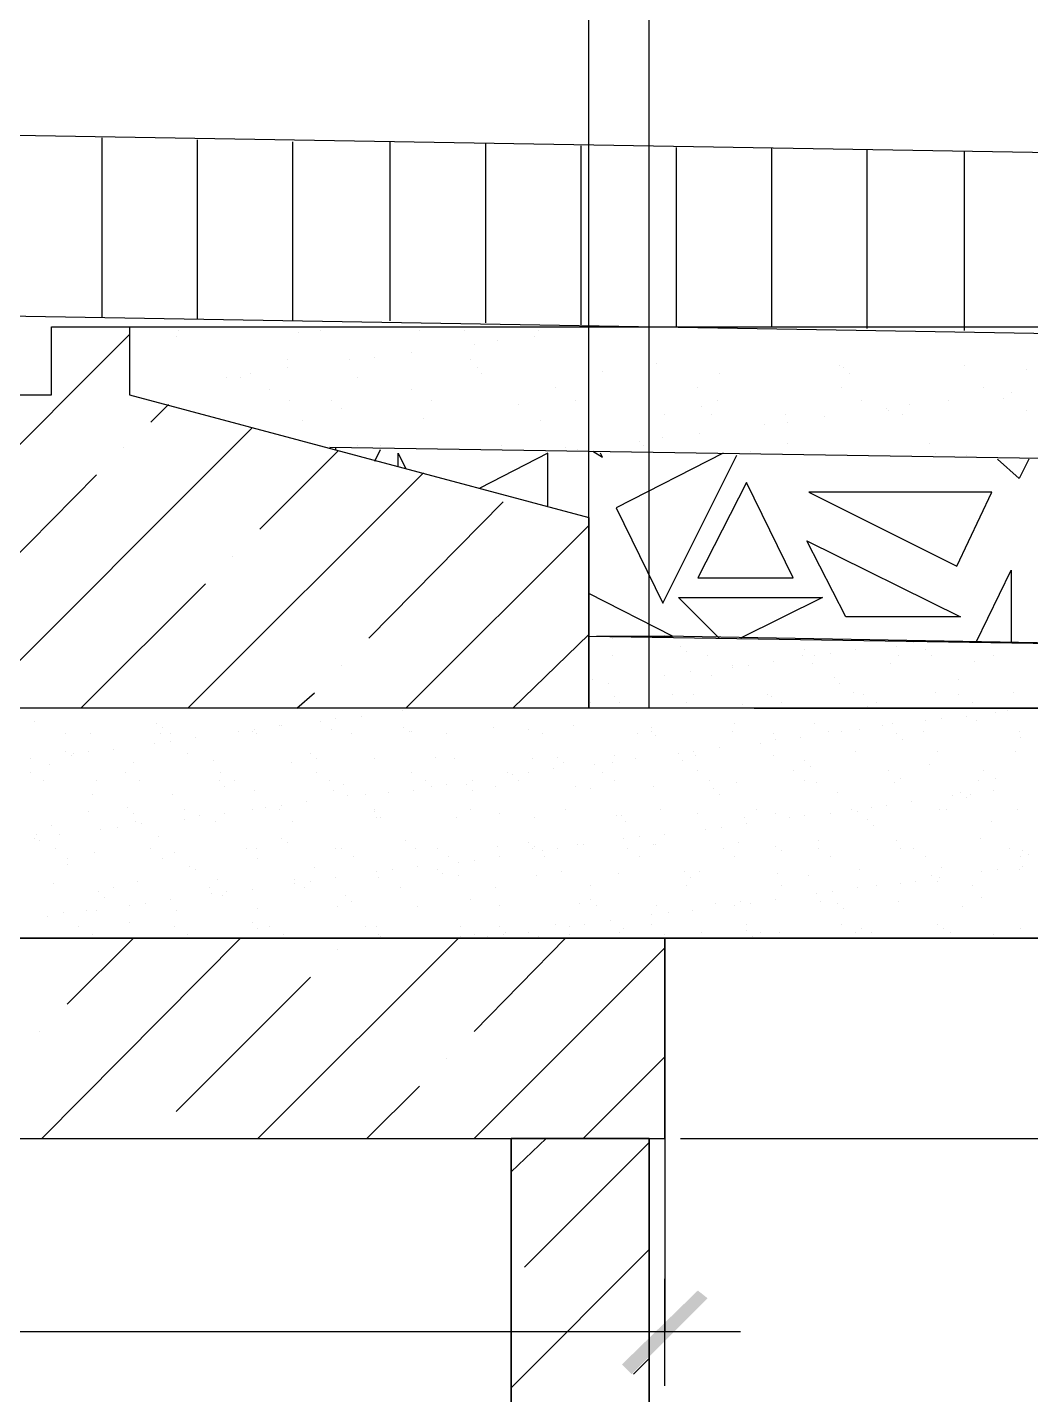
# Model space of a CAD drawing. Extents: x 8646 to 18206, y -17605 to -192.
# Drawn here: x 11660.63 to 11682.48, y -8210.49 to -8180.73 of the extents above; entities that cross this region are included whole.
import ezdxf

# ---------------------------------------------------------------- set-up
doc = ezdxf.new("R2010")
doc.units = 0
for name, color, linetype in [('PDF__0', 7, 'CONTINUOUS'), ('PDF__КОНСТРУКЦИЯ_КОЛОДЦА', 7, 'CONTINUOUS'), ('PDF__УСИЛЕНИЕ', 7, 'CONTINUOUS')]:
    doc.layers.add(name, color=color, linetype=linetype)

msp = doc.modelspace()

# ---------------------------------------------------------------- linework, layer by layer
at = {"layer": 'PDF__0', "linetype": 'CONTINUOUS'}
for points in [[(11667.351, -8189.914), (11667.351, -8189.872)], [(11668.198, -8190.168), (11668.325, -8189.914)], [(11672.945, -8189.956), (11673.157, -8190.083), (11673.114, -8189.999)], [(11668.707, -8190.295), (11668.707, -8189.999), (11668.876, -8190.338)], [(11671.97, -8191.143), (11671.97, -8189.999), (11670.487, -8190.761)], [(11675.784, -8189.999), (11673.453, -8191.185), (11674.47, -8193.262), (11676.081, -8190.041)], [(11682.437, -8190.126), (11682.226, -8190.55), (11681.759, -8190.126)], [(11681.293, -8194.109), (11682.056, -8192.541), (11682.056, -8194.109)], [(11673.029, -8193.982), (11674.682, -8193.982), (11672.86, -8193.05)], [(11675.699, -8194.025), (11674.809, -8193.135), (11677.945, -8193.135), (11676.165, -8194.025)], [(11660.189, -8195.55), (11660.231, -8200.551), (11686.675, -8200.551)], [(11674.513, -8210.298), (11674.513, -8207.967)], [(11672.86, -8209.111), (11676.165, -8209.111)]]:
    msp.add_lwpolyline(points, dxfattribs=at)
for points in [[(11676.293, -8190.634), (11675.233, -8192.711), (11677.31, -8192.711)], [(11677.649, -8190.846), (11680.869, -8192.457), (11681.632, -8190.846)], [(11678.454, -8193.558), (11677.606, -8191.906), (11680.954, -8193.558)]]:
    msp.add_lwpolyline(points, close=True, dxfattribs=at)
for points in [[(11673.58, -8209.832), (11673.792, -8210.044), (11675.233, -8208.222)], [(11673.792, -8210.044), (11675.233, -8208.222), (11675.445, -8208.391)]]:
    msp.add_solid(points, dxfattribs=at)
at = {"layer": 'PDF__КОНСТРУКЦИЯ_КОЛОДЦА', "linetype": 'CONTINUOUS'}
for points in [[(11686.421, -8183.515), (11658.197, -8183.049)], [(11686.421, -8187.456), (11658.875, -8186.99)], [(11686.463, -8190.168), (11667.223, -8189.872)], [(11672.86, -8193.982), (11686.675, -8194.194), (11674.513, -8193.982)]]:
    msp.add_lwpolyline(points, dxfattribs=at)
at = {"layer": 'PDF__УСИЛЕНИЕ', "linetype": 'CONTINUOUS'}
for points in [[(11674.174, -8195.55), (11674.174, -8162.198)], [(11676.462, -8195.55), (11694.727, -8195.55), (11672.86, -8195.55), (11672.86, -8168.852)], [(11662.265, -8187.032), (11662.265, -8183.133)], [(11664.342, -8187.075), (11664.342, -8183.176)], [(11666.418, -8187.117), (11666.418, -8183.218)], [(11668.537, -8187.117), (11668.537, -8183.218)], [(11670.614, -8187.159), (11670.614, -8183.26)], [(11672.69, -8187.202), (11672.69, -8183.303)], [(11674.767, -8187.244), (11674.767, -8183.345)], [(11676.843, -8187.244), (11676.843, -8183.345)], [(11678.92, -8187.286), (11678.92, -8183.388)], [(11681.039, -8187.329), (11681.039, -8183.43)], [(11662.858, -8187.244), (11694.727, -8187.244)], [(11656.163, -8194.109), (11662.858, -8187.414)], [(11663.876, -8187.456), (11663.876, -8187.456)], [(11663.918, -8187.329), (11663.918, -8187.329)], [(11666.545, -8187.371), (11666.545, -8187.371)], [(11667.012, -8187.329), (11667.012, -8187.329)], [(11669.173, -8187.329), (11669.173, -8187.329)], [(11670.148, -8187.329), (11670.148, -8187.329)], [(11670.868, -8187.541), (11670.868, -8187.541)], [(11671.673, -8187.456), (11671.673, -8187.456)], [(11671.758, -8187.329), (11671.758, -8187.329)], [(11669.003, -8187.795), (11669.003, -8187.795)], [(11670.36, -8187.625), (11670.36, -8187.625)], [(11666.291, -8187.965), (11666.291, -8187.965)], [(11666.291, -8188.134), (11666.291, -8188.134)], [(11667.647, -8187.965), (11667.647, -8187.965)], [(11668.198, -8187.922), (11668.198, -8187.922)], [(11670.275, -8187.965), (11670.275, -8187.965)], [(11670.444, -8188.134), (11670.444, -8188.134)], [(11674.343, -8188.049), (11674.343, -8188.049)], [(11678.327, -8188.092), (11678.327, -8188.092)], [(11678.411, -8188.134), (11678.411, -8188.134)], [(11681.039, -8188.092), (11681.039, -8188.092)], [(11682.395, -8188.176), (11682.395, -8188.176)], [(11664.977, -8188.346), (11664.977, -8188.346)], [(11665.274, -8188.346), (11665.274, -8188.346)], [(11665.486, -8188.261), (11665.486, -8188.261)], [(11667.817, -8188.346), (11667.817, -8188.346)], [(11670.529, -8188.261), (11670.529, -8188.261)], [(11673.157, -8188.219), (11673.157, -8188.219)], [(11675.699, -8188.261), (11675.699, -8188.261)], [(11678.539, -8188.261), (11678.539, -8188.261)], [(11665.91, -8188.6), (11665.91, -8188.6)], [(11669.003, -8188.6), (11669.003, -8188.6)], [(11672.139, -8188.558), (11672.139, -8188.558)], [(11675.233, -8188.558), (11675.233, -8188.558)], [(11678.369, -8188.558), (11678.369, -8188.558)], [(11681.463, -8188.558), (11681.463, -8188.558)], [(11682.056, -8188.685), (11682.056, -8188.685)], [(11663.325, -8189.321), (11663.706, -8188.939)], [(11666.334, -8188.854), (11666.334, -8188.854)], [(11667.266, -8188.854), (11667.266, -8188.854)], [(11667.478, -8189.024), (11667.478, -8189.024)], [(11669.427, -8188.854), (11669.427, -8188.854)], [(11671.334, -8188.939), (11671.334, -8188.939)], [(11672.563, -8188.854), (11672.563, -8188.854)], [(11675.318, -8188.982), (11675.318, -8188.982)], [(11675.657, -8188.854), (11675.657, -8188.854)], [(11678.793, -8188.854), (11678.793, -8188.854)], [(11679.344, -8189.024), (11679.344, -8189.024)], [(11679.386, -8189.066), (11679.386, -8189.066)], [(11679.852, -8188.939), (11679.852, -8188.939)], [(11680.7, -8188.854), (11680.7, -8188.854)], [(11681.887, -8188.812), (11681.887, -8188.812)], [(11682.395, -8189.066), (11682.395, -8189.066)], [(11666.63, -8189.278), (11666.63, -8189.278)], [(11669.258, -8189.236), (11669.258, -8189.236)], [(11671.8, -8189.278), (11671.8, -8189.278)], [(11674.513, -8189.151), (11674.513, -8189.151)], [(11675.53, -8189.151), (11675.53, -8189.151)], [(11676.674, -8189.363), (11676.674, -8189.363)], [(11677.14, -8189.151), (11677.14, -8189.151)], [(11677.182, -8189.321), (11677.182, -8189.321)], [(11677.988, -8189.193), (11677.988, -8189.193)], [(11679.683, -8189.151), (11679.683, -8189.151)], [(11659.426, -8195.55), (11665.528, -8189.448)], [(11674.47, -8189.66), (11674.47, -8189.66)], [(11675.275, -8189.575), (11675.275, -8189.575)], [(11662.731, -8189.872), (11662.731, -8189.872)], [(11665.698, -8191.651), (11667.393, -8189.956)], [(11667.817, -8189.829), (11667.817, -8189.829)], [(11668.325, -8189.829), (11668.325, -8189.829)], [(11670.953, -8189.829), (11670.953, -8189.829)], [(11672.351, -8189.872), (11672.351, -8189.872)], [(11672.606, -8189.914), (11672.606, -8189.914)], [(11673.962, -8189.744), (11673.962, -8189.744)], [(11674.046, -8189.829), (11674.046, -8189.829)], [(11676.377, -8189.956), (11676.377, -8189.956)], [(11677.182, -8189.787), (11677.182, -8189.787)], [(11680.276, -8189.787), (11680.276, -8189.787)], [(11680.403, -8189.999), (11680.403, -8189.999)], [(11681.081, -8190.041), (11681.081, -8190.041)], [(11659.214, -8193.431), (11662.138, -8190.465)], [(11664.13, -8195.55), (11669.258, -8190.422)], [(11668.071, -8194.025), (11670.995, -8191.058)], [(11668.876, -8195.55), (11672.86, -8191.567)], [(11665.105, -8192.245), (11665.105, -8192.245)], [(11661.799, -8195.55), (11664.511, -8192.838)], [(11671.207, -8195.55), (11672.86, -8193.94)], [(11673.368, -8194.025), (11673.368, -8194.025)], [(11673.368, -8194.025), (11673.368, -8194.025)], [(11679.937, -8194.109), (11679.937, -8194.109)], [(11679.937, -8194.109), (11679.937, -8194.109)], [(11673.368, -8194.406), (11673.368, -8194.406)], [(11673.368, -8194.406), (11673.368, -8194.406)], [(11674.852, -8194.194), (11674.852, -8194.194)], [(11674.852, -8194.194), (11674.852, -8194.194)], [(11674.979, -8194.321), (11674.979, -8194.321)], [(11674.979, -8194.321), (11674.979, -8194.321)], [(11675.445, -8194.406), (11675.445, -8194.406)], [(11675.445, -8194.406), (11675.445, -8194.406)], [(11677.522, -8194.406), (11677.522, -8194.406)], [(11677.522, -8194.406), (11677.522, -8194.406)], [(11677.564, -8194.279), (11677.564, -8194.279)], [(11677.564, -8194.279), (11677.564, -8194.279)], [(11677.776, -8194.406), (11677.776, -8194.406)], [(11677.776, -8194.406), (11677.776, -8194.406)], [(11678.115, -8194.364), (11678.115, -8194.364)], [(11678.115, -8194.364), (11678.115, -8194.364)], [(11678.666, -8194.279), (11678.666, -8194.279)], [(11678.666, -8194.279), (11678.666, -8194.279)], [(11679.556, -8194.194), (11679.556, -8194.194)], [(11679.556, -8194.194), (11679.556, -8194.194)], [(11679.598, -8194.406), (11679.598, -8194.406)], [(11679.598, -8194.406), (11679.598, -8194.406)], [(11680.191, -8194.279), (11680.191, -8194.279)], [(11680.191, -8194.279), (11680.191, -8194.279)], [(11680.319, -8194.406), (11680.319, -8194.406)], [(11680.319, -8194.406), (11680.319, -8194.406)], [(11681.675, -8194.406), (11681.675, -8194.406)], [(11681.675, -8194.406), (11681.675, -8194.406)], [(11667.478, -8194.618), (11667.478, -8194.618)], [(11674.174, -8194.66), (11674.174, -8194.66)], [(11674.174, -8194.66), (11674.174, -8194.66)], [(11675.996, -8194.618), (11675.996, -8194.618)], [(11675.996, -8194.618), (11675.996, -8194.618)], [(11675.996, -8194.66), (11675.996, -8194.66)], [(11675.996, -8194.66), (11675.996, -8194.66)], [(11676.335, -8194.618), (11676.335, -8194.618)], [(11676.335, -8194.618), (11676.335, -8194.618)], [(11676.886, -8194.533), (11676.886, -8194.533)], [(11676.886, -8194.533), (11676.886, -8194.533)], [(11677.733, -8194.576), (11677.733, -8194.576)], [(11677.733, -8194.576), (11677.733, -8194.576)], [(11679.429, -8194.576), (11679.429, -8194.576)], [(11679.429, -8194.576), (11679.429, -8194.576)], [(11681.251, -8194.533), (11681.251, -8194.533)], [(11681.251, -8194.533), (11681.251, -8194.533)], [(11672.945, -8194.915), (11672.945, -8194.915)], [(11672.945, -8194.915), (11672.945, -8194.915)], [(11673.284, -8194.999), (11673.284, -8194.999)], [(11673.284, -8194.999), (11673.284, -8194.999)], [(11674.174, -8194.872), (11674.174, -8194.872)], [(11674.174, -8194.872), (11674.174, -8194.872)], [(11674.513, -8194.83), (11674.513, -8194.83)], [(11674.513, -8194.83), (11674.513, -8194.83)], [(11675.064, -8194.745), (11675.064, -8194.745)], [(11675.064, -8194.745), (11675.064, -8194.745)], [(11675.53, -8194.83), (11675.53, -8194.83)], [(11675.53, -8194.83), (11675.53, -8194.83)], [(11678.2, -8194.872), (11678.2, -8194.872)], [(11678.2, -8194.872), (11678.2, -8194.872)], [(11678.327, -8194.999), (11678.327, -8194.999)], [(11678.327, -8194.999), (11678.327, -8194.999)], [(11680.912, -8194.915), (11680.912, -8194.915)], [(11680.912, -8194.915), (11680.912, -8194.915)], [(11666.503, -8195.55), (11666.884, -8195.211)], [(11673.411, -8195.296), (11673.411, -8195.296)], [(11673.411, -8195.296), (11673.411, -8195.296)], [(11674.682, -8195.254), (11674.682, -8195.254)], [(11674.682, -8195.254), (11674.682, -8195.254)], [(11675.148, -8195.254), (11675.148, -8195.254)], [(11675.148, -8195.254), (11675.148, -8195.254)], [(11676.759, -8195.254), (11676.759, -8195.254)], [(11676.759, -8195.254), (11676.759, -8195.254)], [(11676.843, -8195.296), (11676.843, -8195.296)], [(11676.843, -8195.296), (11676.843, -8195.296)], [(11678.623, -8195.211), (11678.623, -8195.211)], [(11678.623, -8195.211), (11678.623, -8195.211)], [(11678.835, -8195.254), (11678.835, -8195.254)], [(11678.835, -8195.254), (11678.835, -8195.254)], [(11680.403, -8195.211), (11680.403, -8195.211)], [(11680.403, -8195.211), (11680.403, -8195.211)], [(11680.912, -8195.254), (11680.912, -8195.254)], [(11680.912, -8195.254), (11680.912, -8195.254)], [(11682.098, -8195.211), (11682.098, -8195.211)], [(11682.098, -8195.211), (11682.098, -8195.211)], [(11668.792, -8195.593), (11668.792, -8195.593)], [(11668.792, -8195.593), (11668.792, -8195.593)], [(11672.902, -8195.423), (11672.902, -8195.423)], [(11672.902, -8195.423), (11672.902, -8195.423)], [(11673.538, -8195.423), (11673.538, -8195.423)], [(11673.538, -8195.423), (11673.538, -8195.423)], [(11674.979, -8195.423), (11674.979, -8195.423)], [(11674.979, -8195.423), (11674.979, -8195.423)], [(11676.208, -8195.466), (11676.208, -8195.466)], [(11676.208, -8195.466), (11676.208, -8195.466)], [(11676.335, -8195.55), (11676.335, -8195.55)], [(11676.335, -8195.55), (11676.335, -8195.55)], [(11676.462, -8200.551), (11694.727, -8200.551), (11694.727, -8195.55)], [(11677.055, -8195.423), (11677.055, -8195.423)], [(11677.055, -8195.423), (11677.055, -8195.423)], [(11678.92, -8195.508), (11678.92, -8195.508)], [(11678.92, -8195.508), (11678.92, -8195.508)], [(11679.132, -8195.423), (11679.132, -8195.423)], [(11679.132, -8195.423), (11679.132, -8195.423)], [(11681.208, -8195.423), (11681.208, -8195.423)], [(11681.208, -8195.423), (11681.208, -8195.423)], [(11681.59, -8195.55), (11681.59, -8195.55)], [(11681.59, -8195.55), (11681.59, -8195.55)], [(11681.971, -8195.593), (11681.971, -8195.593)], [(11681.971, -8195.593), (11681.971, -8195.593)], [(11682.31, -8195.55), (11682.31, -8195.55)], [(11682.31, -8195.55), (11682.31, -8195.55)], [(11660.782, -8195.847), (11660.782, -8195.847)], [(11660.782, -8195.847), (11660.782, -8195.847)], [(11663.452, -8195.889), (11663.452, -8195.889)], [(11663.452, -8195.889), (11663.452, -8195.889)], [(11667.012, -8195.847), (11667.012, -8195.847)], [(11667.012, -8195.847), (11667.012, -8195.847)], [(11667.351, -8195.762), (11667.351, -8195.762)], [(11667.351, -8195.762), (11667.351, -8195.762)], [(11667.902, -8195.72), (11667.902, -8195.72)], [(11667.902, -8195.72), (11667.902, -8195.72)], [(11676.038, -8195.889), (11676.038, -8195.889)], [(11676.038, -8195.889), (11676.038, -8195.889)], [(11677.776, -8195.889), (11677.776, -8195.889)], [(11677.776, -8195.889), (11677.776, -8195.889)], [(11679.471, -8195.889), (11679.471, -8195.889)], [(11679.471, -8195.889), (11679.471, -8195.889)], [(11680.191, -8195.805), (11680.191, -8195.805)], [(11680.191, -8195.805), (11680.191, -8195.805)], [(11680.53, -8195.762), (11680.53, -8195.762)], [(11680.53, -8195.762), (11680.53, -8195.762)], [(11681.081, -8195.72), (11681.081, -8195.72)], [(11681.081, -8195.72), (11681.081, -8195.72)], [(11681.293, -8195.805), (11681.293, -8195.805)], [(11681.293, -8195.805), (11681.293, -8195.805)], [(11681.717, -8195.635), (11681.717, -8195.635)], [(11681.717, -8195.635), (11681.717, -8195.635)], [(11661.46, -8196.101), (11661.46, -8196.101)], [(11661.46, -8196.101), (11661.46, -8196.101)], [(11662.011, -8196.101), (11662.011, -8196.101)], [(11662.011, -8196.101), (11662.011, -8196.101)], [(11663.537, -8196.101), (11663.537, -8196.101)], [(11663.537, -8196.101), (11663.537, -8196.101)], [(11663.579, -8195.974), (11663.579, -8195.974)], [(11663.579, -8195.974), (11663.579, -8195.974)], [(11663.748, -8196.101), (11663.748, -8196.101)], [(11663.748, -8196.101), (11663.748, -8196.101)], [(11664.299, -8196.186), (11664.299, -8196.186)], [(11664.299, -8196.186), (11664.299, -8196.186)], [(11665.232, -8196.059), (11665.232, -8196.059)], [(11665.232, -8196.059), (11665.232, -8196.059)], [(11665.528, -8196.059), (11665.528, -8196.059)], [(11665.528, -8196.059), (11665.528, -8196.059)], [(11665.571, -8196.016), (11665.571, -8196.016)], [(11665.571, -8196.016), (11665.571, -8196.016)], [(11665.613, -8196.101), (11665.613, -8196.101)], [(11665.613, -8196.101), (11665.613, -8196.101)], [(11666.122, -8195.932), (11666.122, -8195.932)], [(11666.122, -8195.932), (11666.122, -8195.932)], [(11666.164, -8195.932), (11666.164, -8195.932)], [(11666.164, -8195.932), (11666.164, -8195.932)], [(11667.266, -8196.016), (11667.266, -8196.016)], [(11667.266, -8196.016), (11667.266, -8196.016)], [(11667.69, -8196.101), (11667.69, -8196.101)], [(11667.69, -8196.101), (11667.69, -8196.101)], [(11668.834, -8195.974), (11668.834, -8195.974)], [(11668.834, -8195.974), (11668.834, -8195.974)], [(11668.961, -8196.059), (11668.961, -8196.059)], [(11668.961, -8196.059), (11668.961, -8196.059)], [(11669.003, -8196.059), (11669.003, -8196.059)], [(11669.003, -8196.059), (11669.003, -8196.059)], [(11669.766, -8196.101), (11669.766, -8196.101)], [(11669.766, -8196.101), (11669.766, -8196.101)], [(11670.783, -8195.974), (11670.783, -8195.974)], [(11670.783, -8195.974), (11670.783, -8195.974)], [(11671.546, -8196.016), (11671.546, -8196.016)], [(11671.546, -8196.016), (11671.546, -8196.016)], [(11671.843, -8196.101), (11671.843, -8196.101)], [(11671.843, -8196.101), (11671.843, -8196.101)], [(11672.521, -8195.932), (11672.521, -8195.932)], [(11672.521, -8195.932), (11672.521, -8195.932)], [(11673.919, -8196.101), (11673.919, -8196.101)], [(11673.919, -8196.101), (11673.919, -8196.101)], [(11674.216, -8195.974), (11674.216, -8195.974)], [(11674.216, -8195.974), (11674.216, -8195.974)], [(11674.216, -8196.059), (11674.216, -8196.059)], [(11674.216, -8196.059), (11674.216, -8196.059)], [(11674.301, -8196.144), (11674.301, -8196.144)], [(11674.301, -8196.144), (11674.301, -8196.144)], [(11675.996, -8196.059), (11675.996, -8196.059)], [(11675.996, -8196.059), (11675.996, -8196.059)], [(11676.886, -8196.101), (11676.886, -8196.101)], [(11676.886, -8196.101), (11676.886, -8196.101)], [(11677.479, -8196.186), (11677.479, -8196.186)], [(11677.479, -8196.186), (11677.479, -8196.186)], [(11678.072, -8196.059), (11678.072, -8196.059)], [(11678.072, -8196.059), (11678.072, -8196.059)], [(11678.369, -8196.059), (11678.369, -8196.059)], [(11678.369, -8196.059), (11678.369, -8196.059)], [(11678.75, -8196.016), (11678.75, -8196.016)], [(11678.75, -8196.016), (11678.75, -8196.016)], [(11679.259, -8195.932), (11679.259, -8195.932)], [(11679.259, -8195.932), (11679.259, -8195.932)], [(11679.556, -8196.101), (11679.556, -8196.101)], [(11679.556, -8196.101), (11679.556, -8196.101)], [(11680.149, -8196.059), (11680.149, -8196.059)], [(11680.149, -8196.059), (11680.149, -8196.059)], [(11682.226, -8196.059), (11682.226, -8196.059)], [(11682.226, -8196.059), (11682.226, -8196.059)], [(11682.268, -8196.186), (11682.268, -8196.186)], [(11682.268, -8196.186), (11682.268, -8196.186)], [(11661.46, -8196.483), (11661.46, -8196.483)], [(11661.46, -8196.483), (11661.46, -8196.483)], [(11661.63, -8196.525), (11661.63, -8196.525)], [(11661.63, -8196.525), (11661.63, -8196.525)], [(11661.969, -8196.483), (11661.969, -8196.483)], [(11661.969, -8196.483), (11661.969, -8196.483)], [(11662.519, -8196.44), (11662.519, -8196.44)], [(11662.519, -8196.44), (11662.519, -8196.44)], [(11663.409, -8196.313), (11663.409, -8196.313)], [(11663.409, -8196.313), (11663.409, -8196.313)], [(11663.748, -8196.271), (11663.748, -8196.271)], [(11663.748, -8196.271), (11663.748, -8196.271)], [(11664.13, -8196.525), (11664.13, -8196.525)], [(11664.13, -8196.525), (11664.13, -8196.525)], [(11666.8, -8196.525), (11666.8, -8196.525)], [(11666.8, -8196.525), (11666.8, -8196.525)], [(11674.809, -8196.525), (11674.809, -8196.525)], [(11674.809, -8196.525), (11674.809, -8196.525)], [(11675.148, -8196.483), (11675.148, -8196.483)], [(11675.148, -8196.483), (11675.148, -8196.483)], [(11675.699, -8196.398), (11675.699, -8196.398)], [(11675.699, -8196.398), (11675.699, -8196.398)], [(11676.589, -8196.313), (11676.589, -8196.313)], [(11676.589, -8196.313), (11676.589, -8196.313)], [(11676.928, -8196.228), (11676.928, -8196.228)], [(11676.928, -8196.228), (11676.928, -8196.228)], [(11678.666, -8196.483), (11678.666, -8196.483)], [(11678.666, -8196.483), (11678.666, -8196.483)], [(11679.683, -8196.228), (11679.683, -8196.228)], [(11679.683, -8196.228), (11679.683, -8196.228)], [(11680.446, -8196.483), (11680.446, -8196.483)], [(11680.446, -8196.483), (11680.446, -8196.483)], [(11682.141, -8196.483), (11682.141, -8196.483)], [(11682.141, -8196.483), (11682.141, -8196.483)], [(11660.697, -8196.652), (11660.697, -8196.652)], [(11660.697, -8196.652), (11660.697, -8196.652)], [(11661.121, -8196.779), (11661.121, -8196.779)], [(11661.121, -8196.779), (11661.121, -8196.779)], [(11661.587, -8196.567), (11661.587, -8196.567)], [(11661.587, -8196.567), (11661.587, -8196.567)], [(11662.943, -8196.737), (11662.943, -8196.737)], [(11662.943, -8196.737), (11662.943, -8196.737)], [(11664.681, -8196.695), (11664.681, -8196.695)], [(11664.681, -8196.695), (11664.681, -8196.695)], [(11666.376, -8196.737), (11666.376, -8196.737)], [(11666.376, -8196.737), (11666.376, -8196.737)], [(11666.927, -8196.652), (11666.927, -8196.652)], [(11666.927, -8196.652), (11666.927, -8196.652)], [(11668.198, -8196.652), (11668.198, -8196.652)], [(11668.198, -8196.652), (11668.198, -8196.652)], [(11669.512, -8196.61), (11669.512, -8196.61)], [(11669.512, -8196.61), (11669.512, -8196.61)], [(11669.936, -8196.652), (11669.936, -8196.652)], [(11669.936, -8196.652), (11669.936, -8196.652)], [(11671.631, -8196.652), (11671.631, -8196.652)], [(11671.631, -8196.652), (11671.631, -8196.652)], [(11672.182, -8196.61), (11672.182, -8196.61)], [(11672.182, -8196.61), (11672.182, -8196.61)], [(11672.309, -8196.737), (11672.309, -8196.737)], [(11672.309, -8196.737), (11672.309, -8196.737)], [(11672.987, -8196.779), (11672.987, -8196.779)], [(11672.987, -8196.779), (11672.987, -8196.779)], [(11673.368, -8196.737), (11673.368, -8196.737)], [(11673.368, -8196.737), (11673.368, -8196.737)], [(11673.411, -8196.567), (11673.411, -8196.567)], [(11673.411, -8196.567), (11673.411, -8196.567)], [(11673.877, -8196.652), (11673.877, -8196.652)], [(11673.877, -8196.652), (11673.877, -8196.652)], [(11674.894, -8196.695), (11674.894, -8196.695)], [(11674.894, -8196.695), (11674.894, -8196.695)], [(11675.191, -8196.567), (11675.191, -8196.567)], [(11675.191, -8196.567), (11675.191, -8196.567)], [(11676.886, -8196.567), (11676.886, -8196.567)], [(11676.886, -8196.567), (11676.886, -8196.567)], [(11677.564, -8196.695), (11677.564, -8196.695)], [(11677.564, -8196.695), (11677.564, -8196.695)], [(11677.691, -8196.822), (11677.691, -8196.822)], [(11677.691, -8196.822), (11677.691, -8196.822)], [(11680.276, -8196.779), (11680.276, -8196.779)], [(11680.276, -8196.779), (11680.276, -8196.779)], [(11660.697, -8196.949), (11660.697, -8196.949)], [(11660.697, -8196.949), (11660.697, -8196.949)], [(11660.994, -8197.118), (11660.994, -8197.118)], [(11660.994, -8197.118), (11660.994, -8197.118)], [(11662.138, -8197.118), (11662.138, -8197.118)], [(11662.138, -8197.118), (11662.138, -8197.118)], [(11662.774, -8196.949), (11662.774, -8196.949)], [(11662.774, -8196.949), (11662.774, -8196.949)], [(11663.07, -8197.118), (11663.07, -8197.118)], [(11663.07, -8197.118), (11663.07, -8197.118)], [(11664.808, -8197.118), (11664.808, -8197.118)], [(11664.808, -8197.118), (11664.808, -8197.118)], [(11664.85, -8196.949), (11664.85, -8196.949)], [(11664.85, -8196.949), (11664.85, -8196.949)], [(11665.147, -8197.118), (11665.147, -8197.118)], [(11665.147, -8197.118), (11665.147, -8197.118)], [(11666.927, -8196.949), (11666.927, -8196.949)], [(11666.927, -8196.949), (11666.927, -8196.949)], [(11667.223, -8197.118), (11667.223, -8197.118)], [(11667.223, -8197.118), (11667.223, -8197.118)], [(11669.003, -8196.949), (11669.003, -8196.949)], [(11669.003, -8196.949), (11669.003, -8196.949)], [(11669.3, -8197.118), (11669.3, -8197.118)], [(11669.3, -8197.118), (11669.3, -8197.118)], [(11670.317, -8197.118), (11670.317, -8197.118)], [(11670.317, -8197.118), (11670.317, -8197.118)], [(11671.08, -8196.949), (11671.08, -8196.949)], [(11671.08, -8196.949), (11671.08, -8196.949)], [(11671.207, -8196.991), (11671.207, -8196.991)], [(11671.207, -8196.991), (11671.207, -8196.991)], [(11671.334, -8197.118), (11671.334, -8197.118)], [(11671.334, -8197.118), (11671.334, -8197.118)], [(11671.546, -8196.949), (11671.546, -8196.949)], [(11671.546, -8196.949), (11671.546, -8196.949)], [(11672.097, -8196.864), (11672.097, -8196.864)], [(11672.097, -8196.864), (11672.097, -8196.864)], [(11673.157, -8196.949), (11673.157, -8196.949)], [(11673.157, -8196.949), (11673.157, -8196.949)], [(11673.411, -8197.118), (11673.411, -8197.118)], [(11673.411, -8197.118), (11673.411, -8197.118)], [(11675.233, -8196.906), (11675.233, -8196.906)], [(11675.233, -8196.906), (11675.233, -8196.906)], [(11675.487, -8197.118), (11675.487, -8197.118)], [(11675.487, -8197.118), (11675.487, -8197.118)], [(11677.31, -8196.906), (11677.31, -8196.906)], [(11677.31, -8196.906), (11677.31, -8196.906)], [(11677.564, -8197.118), (11677.564, -8197.118)], [(11677.564, -8197.118), (11677.564, -8197.118)], [(11679.386, -8196.906), (11679.386, -8196.906)], [(11679.386, -8196.906), (11679.386, -8196.906)], [(11679.64, -8197.076), (11679.64, -8197.076)], [(11679.64, -8197.076), (11679.64, -8197.076)], [(11681.336, -8197.118), (11681.336, -8197.118)], [(11681.336, -8197.118), (11681.336, -8197.118)], [(11681.463, -8196.906), (11681.463, -8196.906)], [(11681.463, -8196.906), (11681.463, -8196.906)], [(11681.717, -8197.076), (11681.717, -8197.076)], [(11681.717, -8197.076), (11681.717, -8197.076)], [(11662.053, -8197.415), (11662.053, -8197.415)], [(11662.053, -8197.415), (11662.053, -8197.415)], [(11663.791, -8197.415), (11663.791, -8197.415)], [(11663.791, -8197.415), (11663.791, -8197.415)], [(11664.935, -8197.245), (11664.935, -8197.245)], [(11664.935, -8197.245), (11664.935, -8197.245)], [(11665.571, -8197.33), (11665.571, -8197.33)], [(11665.571, -8197.33), (11665.571, -8197.33)], [(11667.308, -8197.33), (11667.308, -8197.33)], [(11667.308, -8197.33), (11667.308, -8197.33)], [(11667.52, -8197.203), (11667.52, -8197.203)], [(11667.52, -8197.203), (11667.52, -8197.203)], [(11667.986, -8197.415), (11667.986, -8197.415)], [(11667.986, -8197.415), (11667.986, -8197.415)], [(11668.495, -8197.373), (11668.495, -8197.373)], [(11668.495, -8197.373), (11668.495, -8197.373)], [(11669.046, -8197.33), (11669.046, -8197.33)], [(11669.046, -8197.33), (11669.046, -8197.33)], [(11669.427, -8197.245), (11669.427, -8197.245)], [(11669.427, -8197.245), (11669.427, -8197.245)], [(11669.766, -8197.203), (11669.766, -8197.203)], [(11669.766, -8197.203), (11669.766, -8197.203)], [(11670.19, -8197.203), (11670.19, -8197.203)], [(11670.19, -8197.203), (11670.19, -8197.203)], [(11670.317, -8197.33), (11670.317, -8197.33)], [(11670.317, -8197.33), (11670.317, -8197.33)], [(11670.826, -8197.245), (11670.826, -8197.245)], [(11670.826, -8197.245), (11670.826, -8197.245)], [(11672.563, -8197.245), (11672.563, -8197.245)], [(11672.563, -8197.245), (11672.563, -8197.245)], [(11672.902, -8197.288), (11672.902, -8197.288)], [(11672.902, -8197.288), (11672.902, -8197.288)], [(11674.258, -8197.245), (11674.258, -8197.245)], [(11674.258, -8197.245), (11674.258, -8197.245)], [(11675.572, -8197.288), (11675.572, -8197.288)], [(11675.572, -8197.288), (11675.572, -8197.288)], [(11675.699, -8197.415), (11675.699, -8197.415)], [(11675.699, -8197.415), (11675.699, -8197.415)], [(11676.081, -8197.161), (11676.081, -8197.161)], [(11676.081, -8197.161), (11676.081, -8197.161)], [(11677.818, -8197.161), (11677.818, -8197.161)], [(11677.818, -8197.161), (11677.818, -8197.161)], [(11678.284, -8197.373), (11678.284, -8197.373)], [(11678.284, -8197.373), (11678.284, -8197.373)], [(11679.513, -8197.161), (11679.513, -8197.161)], [(11679.513, -8197.161), (11679.513, -8197.161)], [(11680.954, -8197.373), (11680.954, -8197.373)], [(11680.954, -8197.373), (11680.954, -8197.373)], [(11681.166, -8197.415), (11681.166, -8197.415)], [(11681.166, -8197.415), (11681.166, -8197.415)], [(11681.675, -8197.33), (11681.675, -8197.33)], [(11681.675, -8197.33), (11681.675, -8197.33)], [(11662.816, -8197.712), (11662.816, -8197.712)], [(11662.816, -8197.712), (11662.816, -8197.712)], [(11665.825, -8197.712), (11665.825, -8197.712)], [(11665.825, -8197.712), (11665.825, -8197.712)], [(11666.164, -8197.669), (11666.164, -8197.669)], [(11666.164, -8197.669), (11666.164, -8197.669)], [(11666.715, -8197.584), (11666.715, -8197.584)], [(11666.715, -8197.584), (11666.715, -8197.584)], [(11667.605, -8197.457), (11667.605, -8197.457)], [(11667.605, -8197.457), (11667.605, -8197.457)], [(11679.005, -8197.712), (11679.005, -8197.712)], [(11679.005, -8197.712), (11679.005, -8197.712)], [(11679.344, -8197.669), (11679.344, -8197.669)], [(11679.344, -8197.669), (11679.344, -8197.669)], [(11679.895, -8197.584), (11679.895, -8197.584)], [(11679.895, -8197.584), (11679.895, -8197.584)], [(11680.785, -8197.457), (11680.785, -8197.457)], [(11680.785, -8197.457), (11680.785, -8197.457)], [(11681.081, -8197.5), (11681.081, -8197.5)], [(11681.081, -8197.5), (11681.081, -8197.5)], [(11661.969, -8197.796), (11661.969, -8197.796)], [(11661.969, -8197.796), (11661.969, -8197.796)], [(11662.943, -8197.839), (11662.943, -8197.839)], [(11662.943, -8197.839), (11662.943, -8197.839)], [(11662.986, -8198.008), (11662.986, -8198.008)], [(11662.986, -8198.008), (11662.986, -8198.008)], [(11664.045, -8197.754), (11664.045, -8197.754)], [(11664.045, -8197.754), (11664.045, -8197.754)], [(11664.045, -8197.966), (11664.045, -8197.966)], [(11664.045, -8197.966), (11664.045, -8197.966)], [(11664.384, -8197.881), (11664.384, -8197.881)], [(11664.384, -8197.881), (11664.384, -8197.881)], [(11664.723, -8198.008), (11664.723, -8198.008)], [(11664.723, -8198.008), (11664.723, -8198.008)], [(11664.935, -8197.839), (11664.935, -8197.839)], [(11664.935, -8197.839), (11664.935, -8197.839)], [(11665.528, -8197.754), (11665.528, -8197.754)], [(11665.528, -8197.754), (11665.528, -8197.754)], [(11666.122, -8197.754), (11666.122, -8197.754)], [(11666.122, -8197.754), (11666.122, -8197.754)], [(11666.418, -8198.008), (11666.418, -8198.008)], [(11666.418, -8198.008), (11666.418, -8198.008)], [(11668.198, -8197.754), (11668.198, -8197.754)], [(11668.198, -8197.754), (11668.198, -8197.754)], [(11668.198, -8197.796), (11668.198, -8197.796)], [(11668.198, -8197.796), (11668.198, -8197.796)], [(11668.241, -8197.923), (11668.241, -8197.923)], [(11668.241, -8197.923), (11668.241, -8197.923)], [(11668.325, -8197.923), (11668.325, -8197.923)], [(11668.325, -8197.923), (11668.325, -8197.923)], [(11669.978, -8197.923), (11669.978, -8197.923)], [(11669.978, -8197.923), (11669.978, -8197.923)], [(11670.275, -8197.754), (11670.275, -8197.754)], [(11670.275, -8197.754), (11670.275, -8197.754)], [(11670.91, -8197.839), (11670.91, -8197.839)], [(11670.91, -8197.839), (11670.91, -8197.839)], [(11671.673, -8197.923), (11671.673, -8197.923)], [(11671.673, -8197.923), (11671.673, -8197.923)], [(11672.351, -8197.754), (11672.351, -8197.754)], [(11672.351, -8197.754), (11672.351, -8197.754)], [(11673.453, -8197.881), (11673.453, -8197.881)], [(11673.453, -8197.881), (11673.453, -8197.881)], [(11673.58, -8197.881), (11673.58, -8197.881)], [(11673.58, -8197.881), (11673.58, -8197.881)], [(11673.665, -8198.008), (11673.665, -8198.008)], [(11673.665, -8198.008), (11673.665, -8198.008)], [(11674.428, -8197.754), (11674.428, -8197.754)], [(11674.428, -8197.754), (11674.428, -8197.754)], [(11675.233, -8197.839), (11675.233, -8197.839)], [(11675.233, -8197.839), (11675.233, -8197.839)], [(11676.25, -8197.923), (11676.25, -8197.923)], [(11676.25, -8197.923), (11676.25, -8197.923)], [(11676.504, -8197.754), (11676.504, -8197.754)], [(11676.504, -8197.754), (11676.504, -8197.754)], [(11676.928, -8197.839), (11676.928, -8197.839)], [(11676.928, -8197.839), (11676.928, -8197.839)], [(11677.225, -8197.923), (11677.225, -8197.923)], [(11677.225, -8197.923), (11677.225, -8197.923)], [(11677.564, -8197.881), (11677.564, -8197.881)], [(11677.564, -8197.881), (11677.564, -8197.881)], [(11678.115, -8197.839), (11678.115, -8197.839)], [(11678.115, -8197.839), (11678.115, -8197.839)], [(11678.581, -8197.754), (11678.581, -8197.754)], [(11678.581, -8197.754), (11678.581, -8197.754)], [(11678.708, -8197.796), (11678.708, -8197.796)], [(11678.708, -8197.796), (11678.708, -8197.796)], [(11678.92, -8197.966), (11678.92, -8197.966)], [(11678.92, -8197.966), (11678.92, -8197.966)], [(11680.488, -8197.754), (11680.488, -8197.754)], [(11680.488, -8197.754), (11680.488, -8197.754)], [(11680.658, -8197.754), (11680.658, -8197.754)], [(11680.658, -8197.754), (11680.658, -8197.754)], [(11681.632, -8198.008), (11681.632, -8198.008)], [(11681.632, -8198.008), (11681.632, -8198.008)], [(11682.183, -8197.754), (11682.183, -8197.754)], [(11682.183, -8197.754), (11682.183, -8197.754)], [(11660.824, -8198.305), (11660.824, -8198.305)], [(11660.824, -8198.305), (11660.824, -8198.305)], [(11661.163, -8198.093), (11661.163, -8198.093)], [(11661.163, -8198.093), (11661.163, -8198.093)], [(11661.333, -8198.305), (11661.333, -8198.305)], [(11661.333, -8198.305), (11661.333, -8198.305)], [(11662.223, -8198.178), (11662.223, -8198.178)], [(11662.223, -8198.178), (11662.223, -8198.178)], [(11662.604, -8198.135), (11662.604, -8198.135)], [(11662.604, -8198.135), (11662.604, -8198.135)], [(11663.113, -8198.051), (11663.113, -8198.051)], [(11663.113, -8198.051), (11663.113, -8198.051)], [(11674.513, -8198.305), (11674.513, -8198.305)], [(11674.513, -8198.305), (11674.513, -8198.305)], [(11675.403, -8198.178), (11675.403, -8198.178)], [(11675.403, -8198.178), (11675.403, -8198.178)], [(11675.742, -8198.135), (11675.742, -8198.135)], [(11675.742, -8198.135), (11675.742, -8198.135)], [(11676.293, -8198.051), (11676.293, -8198.051)], [(11676.293, -8198.051), (11676.293, -8198.051)], [(11679.047, -8198.093), (11679.047, -8198.093)], [(11679.047, -8198.093), (11679.047, -8198.093)], [(11660.782, -8198.39), (11660.782, -8198.39)], [(11660.782, -8198.39), (11660.782, -8198.39)], [(11660.909, -8198.432), (11660.909, -8198.432)], [(11660.909, -8198.432), (11660.909, -8198.432)], [(11661.248, -8198.602), (11661.248, -8198.602)], [(11661.248, -8198.602), (11661.248, -8198.602)], [(11663.325, -8198.602), (11663.325, -8198.602)], [(11663.325, -8198.602), (11663.325, -8198.602)], [(11663.494, -8198.347), (11663.494, -8198.347)], [(11663.494, -8198.347), (11663.494, -8198.347)], [(11665.401, -8198.602), (11665.401, -8198.602)], [(11665.401, -8198.602), (11665.401, -8198.602)], [(11665.613, -8198.602), (11665.613, -8198.602)], [(11665.613, -8198.602), (11665.613, -8198.602)], [(11666.164, -8198.39), (11666.164, -8198.39)], [(11666.164, -8198.39), (11666.164, -8198.39)], [(11666.291, -8198.474), (11666.291, -8198.474)], [(11666.291, -8198.474), (11666.291, -8198.474)], [(11667.351, -8198.602), (11667.351, -8198.602)], [(11667.351, -8198.602), (11667.351, -8198.602)], [(11667.478, -8198.602), (11667.478, -8198.602)], [(11667.478, -8198.602), (11667.478, -8198.602)], [(11668.876, -8198.432), (11668.876, -8198.432)], [(11668.876, -8198.432), (11668.876, -8198.432)], [(11669.088, -8198.602), (11669.088, -8198.602)], [(11669.088, -8198.602), (11669.088, -8198.602)], [(11669.554, -8198.602), (11669.554, -8198.602)], [(11669.554, -8198.602), (11669.554, -8198.602)], [(11670.868, -8198.559), (11670.868, -8198.559)], [(11670.868, -8198.559), (11670.868, -8198.559)], [(11671.546, -8198.474), (11671.546, -8198.474)], [(11671.546, -8198.474), (11671.546, -8198.474)], [(11671.631, -8198.602), (11671.631, -8198.602)], [(11671.631, -8198.602), (11671.631, -8198.602)], [(11671.673, -8198.559), (11671.673, -8198.559)], [(11671.673, -8198.559), (11671.673, -8198.559)], [(11672.182, -8198.602), (11672.182, -8198.602)], [(11672.182, -8198.602), (11672.182, -8198.602)], [(11672.606, -8198.517), (11672.606, -8198.517)], [(11672.606, -8198.517), (11672.606, -8198.517)], [(11672.733, -8198.517), (11672.733, -8198.517)], [(11672.733, -8198.517), (11672.733, -8198.517)], [(11673.623, -8198.39), (11673.623, -8198.39)], [(11673.623, -8198.39), (11673.623, -8198.39)], [(11673.707, -8198.602), (11673.707, -8198.602)], [(11673.707, -8198.602), (11673.707, -8198.602)], [(11673.962, -8198.347), (11673.962, -8198.347)], [(11673.962, -8198.347), (11673.962, -8198.347)], [(11674.258, -8198.517), (11674.258, -8198.517)], [(11674.258, -8198.517), (11674.258, -8198.517)], [(11674.301, -8198.517), (11674.301, -8198.517)], [(11674.301, -8198.517), (11674.301, -8198.517)], [(11675.784, -8198.602), (11675.784, -8198.602)], [(11675.784, -8198.602), (11675.784, -8198.602)], [(11676.123, -8198.474), (11676.123, -8198.474)], [(11676.123, -8198.474), (11676.123, -8198.474)], [(11676.928, -8198.559), (11676.928, -8198.559)], [(11676.928, -8198.559), (11676.928, -8198.559)], [(11677.861, -8198.432), (11677.861, -8198.432)], [(11677.861, -8198.432), (11677.861, -8198.432)], [(11677.861, -8198.602), (11677.861, -8198.602)], [(11677.861, -8198.602), (11677.861, -8198.602)], [(11679.556, -8198.432), (11679.556, -8198.432)], [(11679.556, -8198.432), (11679.556, -8198.432)], [(11679.64, -8198.602), (11679.64, -8198.602)], [(11679.64, -8198.602), (11679.64, -8198.602)], [(11679.937, -8198.602), (11679.937, -8198.602)], [(11679.937, -8198.602), (11679.937, -8198.602)], [(11681.378, -8198.39), (11681.378, -8198.39)], [(11681.378, -8198.39), (11681.378, -8198.39)], [(11682.014, -8198.602), (11682.014, -8198.602)], [(11682.014, -8198.602), (11682.014, -8198.602)], [(11661.502, -8198.813), (11661.502, -8198.813)], [(11661.502, -8198.813), (11661.502, -8198.813)], [(11662.096, -8198.686), (11662.096, -8198.686)], [(11662.096, -8198.686), (11662.096, -8198.686)], [(11663.579, -8198.813), (11663.579, -8198.813)], [(11663.579, -8198.813), (11663.579, -8198.813)], [(11663.833, -8198.686), (11663.833, -8198.686)], [(11663.833, -8198.686), (11663.833, -8198.686)], [(11665.655, -8198.813), (11665.655, -8198.813)], [(11665.655, -8198.813), (11665.655, -8198.813)], [(11667.732, -8198.771), (11667.732, -8198.771)], [(11667.732, -8198.771), (11667.732, -8198.771)], [(11669.809, -8198.771), (11669.809, -8198.771)], [(11669.809, -8198.771), (11669.809, -8198.771)], [(11670.02, -8198.898), (11670.02, -8198.898)], [(11670.02, -8198.898), (11670.02, -8198.898)], [(11670.36, -8198.856), (11670.36, -8198.856)], [(11670.36, -8198.856), (11670.36, -8198.856)], [(11670.91, -8198.771), (11670.91, -8198.771)], [(11670.91, -8198.771), (11670.91, -8198.771)], [(11671.843, -8198.644), (11671.843, -8198.644)], [(11671.843, -8198.644), (11671.843, -8198.644)], [(11671.885, -8198.771), (11671.885, -8198.771)], [(11671.885, -8198.771), (11671.885, -8198.771)], [(11673.962, -8198.771), (11673.962, -8198.771)], [(11673.962, -8198.771), (11673.962, -8198.771)], [(11676.038, -8198.771), (11676.038, -8198.771)], [(11676.038, -8198.771), (11676.038, -8198.771)], [(11677.055, -8198.644), (11677.055, -8198.644)], [(11677.055, -8198.644), (11677.055, -8198.644)], [(11678.115, -8198.771), (11678.115, -8198.771)], [(11678.115, -8198.771), (11678.115, -8198.771)], [(11680.191, -8198.771), (11680.191, -8198.771)], [(11680.191, -8198.771), (11680.191, -8198.771)], [(11682.268, -8198.771), (11682.268, -8198.771)], [(11682.268, -8198.771), (11682.268, -8198.771)], [(11682.31, -8198.644), (11682.31, -8198.644)], [(11682.31, -8198.644), (11682.31, -8198.644)], [(11682.437, -8198.729), (11682.437, -8198.729)], [(11682.437, -8198.729), (11682.437, -8198.729)], [(11661.502, -8198.941), (11661.502, -8198.941)], [(11661.502, -8198.941), (11661.502, -8198.941)], [(11664.172, -8198.983), (11664.172, -8198.983)], [(11664.172, -8198.983), (11664.172, -8198.983)], [(11664.299, -8199.068), (11664.299, -8199.068)], [(11664.299, -8199.068), (11664.299, -8199.068)], [(11666.884, -8199.025), (11666.884, -8199.025)], [(11666.884, -8199.025), (11666.884, -8199.025)], [(11668.241, -8199.11), (11668.241, -8199.11)], [(11668.241, -8199.11), (11668.241, -8199.11)], [(11668.58, -8199.068), (11668.58, -8199.068)], [(11668.58, -8199.068), (11668.58, -8199.068)], [(11669.131, -8198.983), (11669.131, -8198.983)], [(11669.131, -8198.983), (11669.131, -8198.983)], [(11669.554, -8199.068), (11669.554, -8199.068)], [(11669.554, -8199.068), (11669.554, -8199.068)], [(11669.681, -8199.152), (11669.681, -8199.152)], [(11669.681, -8199.152), (11669.681, -8199.152)], [(11670.02, -8199.195), (11670.02, -8199.195)], [(11670.02, -8199.195), (11670.02, -8199.195)], [(11671.716, -8199.195), (11671.716, -8199.195)], [(11671.716, -8199.195), (11671.716, -8199.195)], [(11672.267, -8199.11), (11672.267, -8199.11)], [(11672.267, -8199.11), (11672.267, -8199.11)], [(11673.496, -8199.152), (11673.496, -8199.152)], [(11673.496, -8199.152), (11673.496, -8199.152)], [(11674.936, -8199.11), (11674.936, -8199.11)], [(11674.936, -8199.11), (11674.936, -8199.11)], [(11675.275, -8199.11), (11675.275, -8199.11)], [(11675.275, -8199.11), (11675.275, -8199.11)], [(11676.971, -8199.152), (11676.971, -8199.152)], [(11676.971, -8199.152), (11676.971, -8199.152)], [(11677.649, -8199.195), (11677.649, -8199.195)], [(11677.649, -8199.195), (11677.649, -8199.195)], [(11678.75, -8199.068), (11678.75, -8199.068)], [(11678.75, -8199.068), (11678.75, -8199.068)], [(11680.319, -8199.195), (11680.319, -8199.195)], [(11680.319, -8199.195), (11680.319, -8199.195)], [(11680.53, -8199.025), (11680.53, -8199.025)], [(11680.53, -8199.025), (11680.53, -8199.025)], [(11681.42, -8199.11), (11681.42, -8199.11)], [(11681.42, -8199.11), (11681.42, -8199.11)], [(11681.759, -8199.068), (11681.759, -8199.068)], [(11681.759, -8199.068), (11681.759, -8199.068)], [(11682.226, -8199.068), (11682.226, -8199.068)], [(11682.226, -8199.068), (11682.226, -8199.068)], [(11682.31, -8198.983), (11682.31, -8198.983)], [(11682.31, -8198.983), (11682.31, -8198.983)], [(11661.206, -8199.364), (11661.206, -8199.364)], [(11661.206, -8199.364), (11661.206, -8199.364)], [(11662.519, -8199.449), (11662.519, -8199.449)], [(11662.519, -8199.449), (11662.519, -8199.449)], [(11663.028, -8199.322), (11663.028, -8199.322)], [(11663.028, -8199.322), (11663.028, -8199.322)], [(11664.596, -8199.449), (11664.596, -8199.449)], [(11664.596, -8199.449), (11664.596, -8199.449)], [(11664.766, -8199.28), (11664.766, -8199.28)], [(11664.766, -8199.28), (11664.766, -8199.28)], [(11665.528, -8199.491), (11665.528, -8199.491)], [(11665.528, -8199.491), (11665.528, -8199.491)], [(11666.461, -8199.28), (11666.461, -8199.28)], [(11666.461, -8199.28), (11666.461, -8199.28)], [(11666.461, -8199.364), (11666.461, -8199.364)], [(11666.461, -8199.364), (11666.461, -8199.364)], [(11666.673, -8199.449), (11666.673, -8199.449)], [(11666.673, -8199.449), (11666.673, -8199.449)], [(11666.8, -8199.322), (11666.8, -8199.322)], [(11666.8, -8199.322), (11666.8, -8199.322)], [(11667.351, -8199.237), (11667.351, -8199.237)], [(11667.351, -8199.237), (11667.351, -8199.237)], [(11668.283, -8199.237), (11668.283, -8199.237)], [(11668.283, -8199.237), (11668.283, -8199.237)], [(11668.749, -8199.449), (11668.749, -8199.449)], [(11668.749, -8199.449), (11668.749, -8199.449)], [(11670.826, -8199.449), (11670.826, -8199.449)], [(11670.826, -8199.449), (11670.826, -8199.449)], [(11672.902, -8199.407), (11672.902, -8199.407)], [(11672.902, -8199.407), (11672.902, -8199.407)], [(11674.979, -8199.407), (11674.979, -8199.407)], [(11674.979, -8199.407), (11674.979, -8199.407)], [(11675.064, -8199.237), (11675.064, -8199.237)], [(11675.064, -8199.237), (11675.064, -8199.237)], [(11677.055, -8199.407), (11677.055, -8199.407)], [(11677.055, -8199.407), (11677.055, -8199.407)], [(11678.708, -8199.449), (11678.708, -8199.449)], [(11678.708, -8199.449), (11678.708, -8199.449)], [(11679.132, -8199.407), (11679.132, -8199.407)], [(11679.132, -8199.407), (11679.132, -8199.407)], [(11679.64, -8199.364), (11679.64, -8199.364)], [(11679.64, -8199.364), (11679.64, -8199.364)], [(11679.979, -8199.322), (11679.979, -8199.322)], [(11679.979, -8199.322), (11679.979, -8199.322)], [(11680.446, -8199.322), (11680.446, -8199.322)], [(11680.446, -8199.322), (11680.446, -8199.322)], [(11680.488, -8199.237), (11680.488, -8199.237)], [(11680.488, -8199.237), (11680.488, -8199.237)], [(11681.208, -8199.407), (11681.208, -8199.407)], [(11681.208, -8199.407), (11681.208, -8199.407)], [(11662.18, -8199.534), (11662.18, -8199.534)], [(11662.18, -8199.534), (11662.18, -8199.534)], [(11662.308, -8199.661), (11662.308, -8199.661)], [(11662.308, -8199.661), (11662.308, -8199.661)], [(11663.198, -8199.788), (11663.198, -8199.788)], [(11663.198, -8199.788), (11663.198, -8199.788)], [(11663.748, -8199.703), (11663.748, -8199.703)], [(11663.748, -8199.703), (11663.748, -8199.703)], [(11664.638, -8199.576), (11664.638, -8199.576)], [(11664.638, -8199.576), (11664.638, -8199.576)], [(11664.893, -8199.619), (11664.893, -8199.619)], [(11664.893, -8199.619), (11664.893, -8199.619)], [(11664.977, -8199.534), (11664.977, -8199.534)], [(11664.977, -8199.534), (11664.977, -8199.534)], [(11667.563, -8199.619), (11667.563, -8199.619)], [(11667.563, -8199.619), (11667.563, -8199.619)], [(11667.69, -8199.746), (11667.69, -8199.746)], [(11667.69, -8199.746), (11667.69, -8199.746)], [(11670.275, -8199.703), (11670.275, -8199.703)], [(11670.275, -8199.703), (11670.275, -8199.703)], [(11672.648, -8199.788), (11672.648, -8199.788)], [(11672.648, -8199.788), (11672.648, -8199.788)], [(11672.902, -8199.703), (11672.902, -8199.703)], [(11672.902, -8199.703), (11672.902, -8199.703)], [(11675.614, -8199.788), (11675.614, -8199.788)], [(11675.614, -8199.788), (11675.614, -8199.788)], [(11676.165, -8199.746), (11676.165, -8199.746)], [(11676.165, -8199.746), (11676.165, -8199.746)], [(11676.377, -8199.788), (11676.377, -8199.788)], [(11676.377, -8199.788), (11676.377, -8199.788)], [(11676.928, -8199.703), (11676.928, -8199.703)], [(11676.928, -8199.703), (11676.928, -8199.703)], [(11677.818, -8199.576), (11677.818, -8199.576)], [(11677.818, -8199.576), (11677.818, -8199.576)], [(11677.903, -8199.746), (11677.903, -8199.746)], [(11677.903, -8199.746), (11677.903, -8199.746)], [(11678.157, -8199.534), (11678.157, -8199.534)], [(11678.157, -8199.534), (11678.157, -8199.534)], [(11678.284, -8199.788), (11678.284, -8199.788)], [(11678.284, -8199.788), (11678.284, -8199.788)], [(11679.598, -8199.746), (11679.598, -8199.746)], [(11679.598, -8199.746), (11679.598, -8199.746)], [(11681.42, -8199.661), (11681.42, -8199.661)], [(11681.42, -8199.661), (11681.42, -8199.661)], [(11661.079, -8200.085), (11661.079, -8200.085)], [(11661.079, -8200.085), (11661.079, -8200.085)], [(11661.418, -8200), (11661.418, -8200)], [(11661.418, -8200), (11661.418, -8200)], [(11661.926, -8199.958), (11661.926, -8199.958)], [(11661.926, -8199.958), (11661.926, -8199.958)], [(11662.138, -8199.958), (11662.138, -8199.958)], [(11662.138, -8199.958), (11662.138, -8199.958)], [(11662.858, -8199.831), (11662.858, -8199.831)], [(11662.858, -8199.831), (11662.858, -8199.831)], [(11663.876, -8199.958), (11663.876, -8199.958)], [(11663.876, -8199.958), (11663.876, -8199.958)], [(11665.655, -8199.915), (11665.655, -8199.915)], [(11665.655, -8199.915), (11665.655, -8199.915)], [(11667.393, -8199.873), (11667.393, -8199.873)], [(11667.393, -8199.873), (11667.393, -8199.873)], [(11669.131, -8199.873), (11669.131, -8199.873)], [(11669.131, -8199.873), (11669.131, -8199.873)], [(11670.91, -8199.831), (11670.91, -8199.831)], [(11670.91, -8199.831), (11670.91, -8199.831)], [(11673.029, -8199.831), (11673.029, -8199.831)], [(11673.029, -8199.831), (11673.029, -8199.831)], [(11674.216, -8200.042), (11674.216, -8200.042)], [(11674.216, -8200.042), (11674.216, -8200.042)], [(11674.343, -8199.831), (11674.343, -8199.831)], [(11674.343, -8199.831), (11674.343, -8199.831)], [(11674.597, -8200), (11674.597, -8200)], [(11674.597, -8200), (11674.597, -8200)], [(11675.106, -8199.958), (11675.106, -8199.958)], [(11675.106, -8199.958), (11675.106, -8199.958)], [(11676.038, -8199.831), (11676.038, -8199.831)], [(11676.038, -8199.831), (11676.038, -8199.831)], [(11678.411, -8199.915), (11678.411, -8199.915)], [(11678.411, -8199.915), (11678.411, -8199.915)], [(11680.997, -8199.873), (11680.997, -8199.873)], [(11680.997, -8199.873), (11680.997, -8199.873)], [(11661.757, -8200.297), (11661.757, -8200.297)], [(11661.757, -8200.297), (11661.757, -8200.297)], [(11662.858, -8200.212), (11662.858, -8200.212)], [(11662.858, -8200.212), (11662.858, -8200.212)], [(11663.833, -8200.297), (11663.833, -8200.297)], [(11663.833, -8200.297), (11663.833, -8200.297)], [(11665.528, -8200.212), (11665.528, -8200.212)], [(11665.528, -8200.212), (11665.528, -8200.212)], [(11665.655, -8200.339), (11665.655, -8200.339)], [(11665.655, -8200.339), (11665.655, -8200.339)], [(11665.91, -8200.297), (11665.91, -8200.297)], [(11665.91, -8200.297), (11665.91, -8200.297)], [(11667.986, -8200.297), (11667.986, -8200.297)], [(11667.986, -8200.297), (11667.986, -8200.297)], [(11668.241, -8200.297), (11668.241, -8200.297)], [(11668.241, -8200.297), (11668.241, -8200.297)], [(11670.063, -8200.297), (11670.063, -8200.297)], [(11670.063, -8200.297), (11670.063, -8200.297)], [(11670.91, -8200.297), (11670.91, -8200.297)], [(11670.91, -8200.297), (11670.91, -8200.297)], [(11672.139, -8200.254), (11672.139, -8200.254)], [(11672.139, -8200.254), (11672.139, -8200.254)], [(11672.436, -8200.297), (11672.436, -8200.297)], [(11672.436, -8200.297), (11672.436, -8200.297)], [(11672.775, -8200.254), (11672.775, -8200.254)], [(11672.775, -8200.254), (11672.775, -8200.254)], [(11673.326, -8200.17), (11673.326, -8200.17)], [(11673.326, -8200.17), (11673.326, -8200.17)], [(11673.623, -8200.339), (11673.623, -8200.339)], [(11673.623, -8200.339), (11673.623, -8200.339)], [(11674.216, -8200.254), (11674.216, -8200.254)], [(11674.216, -8200.254), (11674.216, -8200.254)], [(11676.293, -8200.254), (11676.293, -8200.254)], [(11676.293, -8200.254), (11676.293, -8200.254)], [(11676.293, -8200.381), (11676.293, -8200.381)], [(11676.293, -8200.381), (11676.293, -8200.381)], [(11678.369, -8200.254), (11678.369, -8200.254)], [(11678.369, -8200.254), (11678.369, -8200.254)], [(11678.793, -8200.339), (11678.793, -8200.339)], [(11678.793, -8200.339), (11678.793, -8200.339)], [(11680.446, -8200.254), (11680.446, -8200.254)], [(11680.446, -8200.254), (11680.446, -8200.254)], [(11680.573, -8200.339), (11680.573, -8200.339)], [(11680.573, -8200.339), (11680.573, -8200.339)], [(11682.268, -8200.339), (11682.268, -8200.339)], [(11682.268, -8200.339), (11682.268, -8200.339)], [(11662.053, -8200.466), (11662.053, -8200.466)], [(11662.053, -8200.466), (11662.053, -8200.466)], [(11664.13, -8200.466), (11664.13, -8200.466)], [(11664.13, -8200.466), (11664.13, -8200.466)], [(11666.206, -8200.466), (11666.206, -8200.466)], [(11666.206, -8200.466), (11666.206, -8200.466)], [(11668.283, -8200.466), (11668.283, -8200.466)], [(11668.283, -8200.466), (11668.283, -8200.466)], [(11668.325, -8200.509), (11668.325, -8200.509)], [(11668.325, -8200.509), (11668.325, -8200.509)], [(11670.063, -8200.509), (11670.063, -8200.509)], [(11670.063, -8200.509), (11670.063, -8200.509)], [(11670.36, -8200.466), (11670.36, -8200.466)], [(11670.36, -8200.466), (11670.36, -8200.466)], [(11670.656, -8200.509), (11670.656, -8200.509)], [(11670.656, -8200.509), (11670.656, -8200.509)], [(11670.995, -8200.466), (11670.995, -8200.466)], [(11670.995, -8200.466), (11670.995, -8200.466)], [(11671.038, -8200.424), (11671.038, -8200.424)], [(11671.038, -8200.424), (11671.038, -8200.424)], [(11671.546, -8200.424), (11671.546, -8200.424)], [(11671.546, -8200.424), (11671.546, -8200.424)], [(11671.758, -8200.509), (11671.758, -8200.509)], [(11671.758, -8200.509), (11671.758, -8200.509)], [(11672.436, -8200.466), (11672.436, -8200.466)], [(11672.436, -8200.466), (11672.436, -8200.466)], [(11673.538, -8200.424), (11673.538, -8200.424)], [(11673.538, -8200.424), (11673.538, -8200.424)], [(11674.513, -8200.466), (11674.513, -8200.466)], [(11674.513, -8200.466), (11674.513, -8200.466)], [(11674.852, -8204.916), (11694.727, -8204.916), (11694.727, -8200.551), (11674.513, -8200.551), (11674.513, -8209.111)], [(11675.318, -8200.424), (11675.318, -8200.424)], [(11675.318, -8200.424), (11675.318, -8200.424)], [(11676.42, -8200.509), (11676.42, -8200.509)], [(11676.42, -8200.509), (11676.42, -8200.509)], [(11676.589, -8200.424), (11676.589, -8200.424)], [(11676.589, -8200.424), (11676.589, -8200.424)], [(11677.013, -8200.424), (11677.013, -8200.424)], [(11677.013, -8200.424), (11677.013, -8200.424)], [(11678.666, -8200.424), (11678.666, -8200.424)], [(11678.666, -8200.424), (11678.666, -8200.424)], [(11679.005, -8200.424), (11679.005, -8200.424)], [(11679.005, -8200.424), (11679.005, -8200.424)], [(11680.742, -8200.424), (11680.742, -8200.424)], [(11680.742, -8200.424), (11680.742, -8200.424)], [(11681.675, -8200.466), (11681.675, -8200.466)], [(11681.675, -8200.466), (11681.675, -8200.466)], [(11619.505, -8209.111), (11672.86, -8209.111)]]:
    msp.add_lwpolyline(points, dxfattribs=at)
msp.add_lwpolyline([(11661.163, -8188.727), (11661.163, -8187.244), (11662.858, -8187.244), (11662.858, -8188.727), (11672.86, -8191.397), (11672.86, -8195.55), (11619.505, -8195.55), (11619.505, -8191.397), (11629.506, -8188.727), (11629.506, -8187.244), (11631.159, -8187.244), (11631.159, -8188.727)], close=True, dxfattribs=at)
at = {"layer": 'PDF__УСИЛЕНИЕ', "color": 252, "linetype": 'CONTINUOUS'}
for points in [[(11674.513, -8204.916), (11674.513, -8200.551), (11617.852, -8200.551), (11617.852, -8204.916)], [(11671.165, -8234.115), (11671.165, -8204.916), (11674.174, -8204.916), (11674.174, -8234.115), (11674.174, -8204.916), (11671.165, -8204.916)], [(11671.928, -8204.916), (11671.165, -8205.636)], [(11674.174, -8205.001), (11671.461, -8207.713)], [(11674.174, -8207.332), (11671.165, -8210.34)], [(11674.174, -8209.705), (11673.835, -8210.044)]]:
    msp.add_lwpolyline(points, close=True, dxfattribs=at)
for points in [[(11660.951, -8204.916), (11665.274, -8200.551)], [(11661.502, -8201.992), (11662.943, -8200.551)], [(11665.655, -8204.916), (11670.02, -8200.551)], [(11670.36, -8202.585), (11672.351, -8200.551)], [(11667.393, -8200.805), (11667.393, -8200.805)], [(11670.36, -8204.916), (11674.513, -8200.763)], [(11663.876, -8204.323), (11666.8, -8201.399)], [(11660.909, -8202.585), (11660.909, -8202.585)], [(11669.766, -8203.178), (11669.766, -8203.178)], [(11672.733, -8204.916), (11674.513, -8203.136)], [(11668.029, -8204.916), (11669.173, -8203.772)]]:
    msp.add_lwpolyline(points, dxfattribs=at)

doc.saveas('drawing.dxf')
